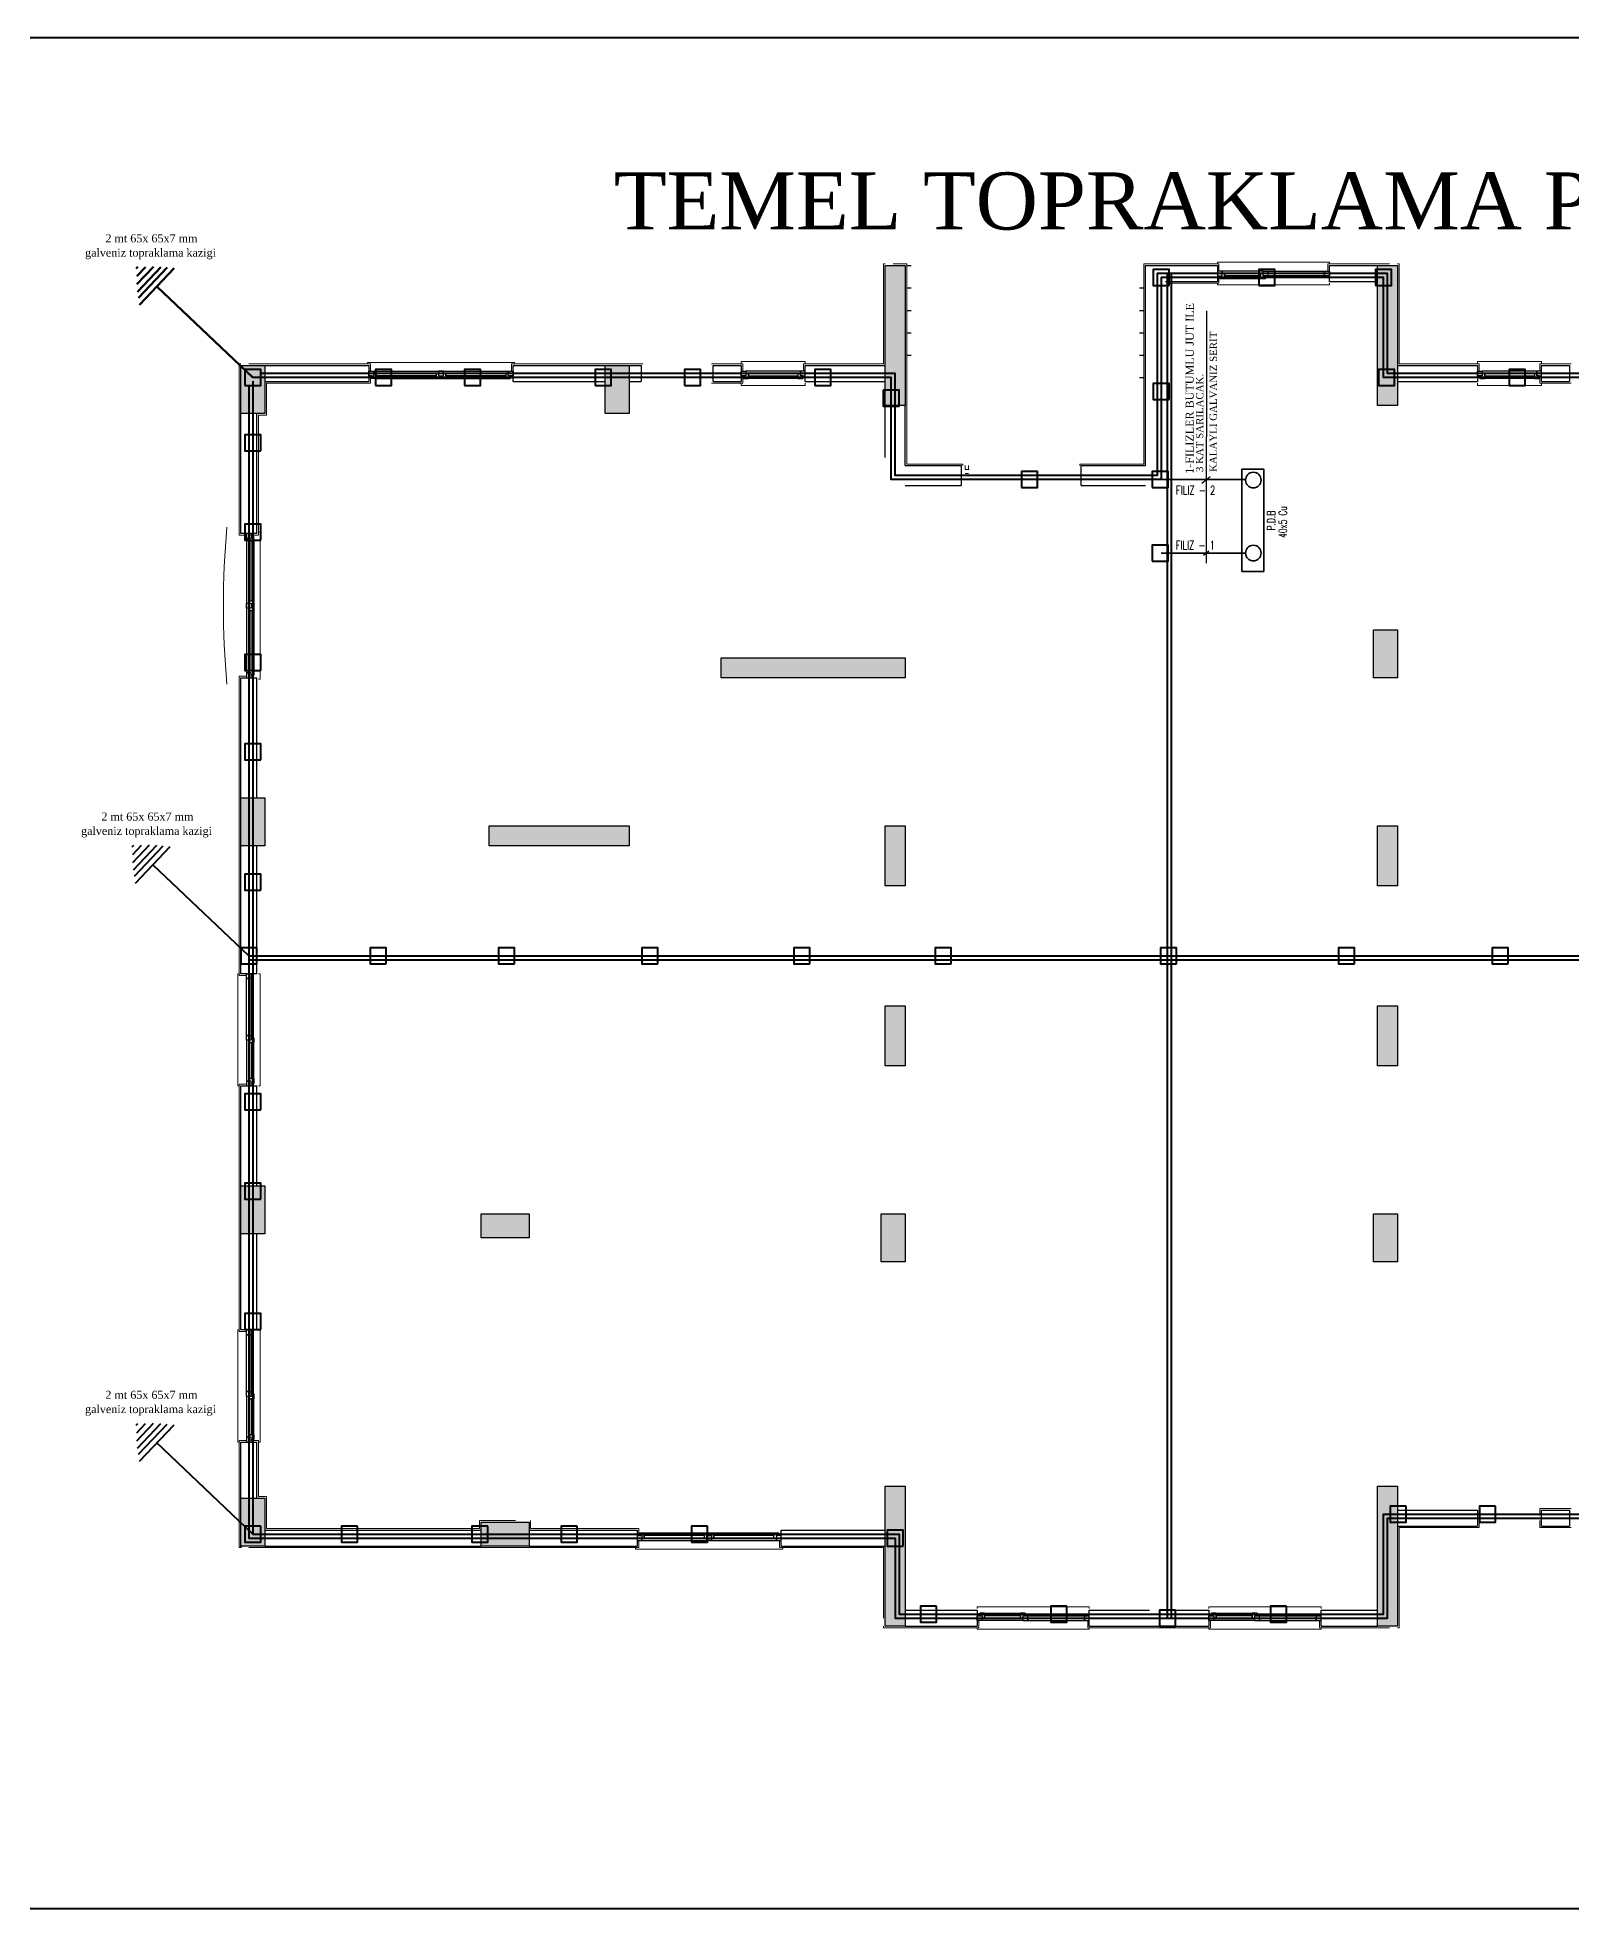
# Model space of a CAD drawing. Header units: metres. Extents: x 134072 to 172200, y 35728 to 38066.
# Drawn here: x 169185 to 171102, y 35728 to 38066 of the extents above; entities that cross this region are included whole.
import ezdxf

# ---------------------------------------------------------------- set-up
doc = ezdxf.new("R2010")
doc.units = ezdxf.units.M
for name, color, linetype in [('ASHADE', 7, 'Continuous'), ('den', 156, 'Continuous'), ('duvaR', 52, 'Continuous'), ('ELEKTIRIK', 3, 'Continuous'), ('kapı', 129, 'Continuous'), ('Kolon', 175, 'Continuous'), ('pencere', 28, 'Continuous')]:
    doc.layers.add(name, color=color, linetype=linetype)
for name, color, linetype, lineweight in [('ELEKTRİK', 102, 'Continuous', 40), ('m_topraklama', 3, 'Continuous', 40), ('sıva', 145, 'Continuous', 5), ('Tarama 13', 221, 'Continuous', 13)]:
    doc.layers.add(name, color=color, linetype=linetype, lineweight=lineweight)
doc.styles.add('muhammet', font='times.ttf', dxfattribs={"height": 10})
doc.styles.add('ROMANS', font='romans.shx')
doc.styles.add('YAZI', font='times.ttf', dxfattribs={"height": 10.5})

msp = doc.modelspace()

# ---------------------------------------------------------------- hatches: boundary and pattern name
at = {"layer": 'Tarama 13'}
h = msp.add_hatch(dxfattribs=at)
h.set_pattern_fill('ANSI33,_O', color=256, scale=2)
h.set_pattern_definition([(45, (144125.977, 22060.8), (-8.980256, 8.980256), []), (45, (144134.957, 22060.8), (-8.980256, 8.980256), [6.35, -3.175])])
h.paths.add_polyline_path([(169469.6, 37656.3), (169439.6, 37656.3), (169439.6, 37596.3), (169469.6, 37596.3)])
h.paths.add_polyline_path([(169924.6, 37656.3), (169894.6, 37656.3), (169894.6, 37596.3), (169924.6, 37596.3)])
h.paths.add_polyline_path([(170269.6, 37781.3), (170244.6, 37781.3), (170244.6, 37606.3), (170269.6, 37606.3)])
h.paths.add_polyline_path([(170884.6, 37781.3), (170859.6, 37781.3), (170859.6, 37606.3), (170884.6, 37606.3)])
h.paths.add_polyline_path([(170884.6, 37326.3), (170854.6, 37326.3), (170854.6, 37266.3), (170884.6, 37266.3)])
h.paths.add_polyline_path([(170884.6, 37081.3), (170859.6, 37081.3), (170859.6, 37006.3), (170884.6, 37006.3)])
h.paths.add_polyline_path([(170269.6, 37081.3), (170244.6, 37081.3), (170244.6, 37006.3), (170269.6, 37006.3)])
h.paths.add_polyline_path([(170269.6, 37291.3), (170039.6, 37291.3), (170039.6, 37266.3), (170269.6, 37266.3)])
h.paths.add_polyline_path([(169924.6, 37081.3), (169749.6, 37081.3), (169749.6, 37056.3), (169924.6, 37056.3)])
h.paths.add_polyline_path([(169469.6, 37116.3), (169439.6, 37116.3), (169439.6, 37056.3), (169469.6, 37056.3)])
h.paths.add_polyline_path([(170269.6, 36856.3), (170244.6, 36856.3), (170244.6, 36781.3), (170269.6, 36781.3)])
h.paths.add_polyline_path([(170269.6, 36596.3), (170239.6, 36596.3), (170239.6, 36536.3), (170269.6, 36536.3)])
h.paths.add_polyline_path([(170269.6, 36256.3), (170244.6, 36256.3), (170244.6, 36081.3), (170269.6, 36081.3)])
h.paths.add_polyline_path([(169799.6, 36211.3), (169739.6, 36211.3), (169739.6, 36181.3), (169799.6, 36181.3)])
h.paths.add_polyline_path([(169469.6, 36241.3), (169439.6, 36241.3), (169439.6, 36181.3), (169469.6, 36181.3)])
h.paths.add_polyline_path([(169469.6, 36631.3), (169439.6, 36631.3), (169439.6, 36571.3), (169469.6, 36571.3)])
h.paths.add_polyline_path([(169799.6, 36596.3), (169739.6, 36596.3), (169739.6, 36566.3), (169799.6, 36566.3)])
h.paths.add_polyline_path([(170884.6, 36596.3), (170854.6, 36596.3), (170854.6, 36536.3), (170884.6, 36536.3)])
h.paths.add_polyline_path([(170884.6, 36256.3), (170859.6, 36256.3), (170859.6, 36081.3), (170884.6, 36081.3)])
h.paths.add_polyline_path([(171264.6, 36111.3), (171204.6, 36111.3), (171204.6, 36081.3), (171264.6, 36081.3)])
h.paths.add_polyline_path([(171234.6, 36596.3), (171204.6, 36596.3), (171204.6, 36536.3), (171234.6, 36536.3)])
h.paths.add_polyline_path([(171364.6, 36806.3), (171189.6, 36806.3), (171189.6, 36781.3), (171364.6, 36781.3)])
h.paths.add_polyline_path([(170884.6, 36856.3), (170859.6, 36856.3), (170859.6, 36781.3), (170884.6, 36781.3)])
h.paths.add_polyline_path([(171754.6, 36111.3), (171694.6, 36111.3), (171694.6, 36081.3), (171754.6, 36081.3)])
h.paths.add_polyline_path([(171854.6, 36596.3), (171729.6, 36596.3), (171729.6, 36571.3), (171854.6, 36571.3)])
h.paths.add_polyline_path([(171854.6, 36961.3), (171824.6, 36961.3), (171824.6, 36901.3), (171854.6, 36901.3)])
h.paths.add_polyline_path([(171854.6, 37291.3), (171729.6, 37291.3), (171729.6, 37266.3), (171854.6, 37266.3)])
h.paths.add_polyline_path([(171234.6, 37326.3), (171204.6, 37326.3), (171204.6, 37266.3), (171234.6, 37266.3)])
h.paths.add_polyline_path([(171364.6, 37081.3), (171189.6, 37081.3), (171189.6, 37056.3), (171364.6, 37056.3)])
h.paths.add_polyline_path([(171754.6, 37781.3), (171694.6, 37781.3), (171694.6, 37751.3), (171754.6, 37751.3)])
h.paths.add_polyline_path([(171264.6, 37781.3), (171204.6, 37781.3), (171204.6, 37751.3), (171264.6, 37751.3)])

# ---------------------------------------------------------------- linework, layer by layer
at = {"color": 3}
for p, q in [((170640.2, 37509.2), (170650.5, 37517.8)), ((170642.4, 37419.2), (170649.1, 37424.8))]:
    msp.add_line(p, q, dxfattribs=at)
at = {"layer": 'den'}
for p, q in [((170271.6, 37781.3), (170277.1, 37781.3)), ((170271.6, 37753.3), (170277.1, 37753.3)), ((170562.1, 37753.3), (170567.6, 37753.3)), ((170271.6, 37725.3), (170277.1, 37725.3)), ((170562.1, 37725.3), (170567.6, 37725.3)), ((170271.6, 37697.3), (170277.1, 37697.3)), ((170562.1, 37697.3), (170567.6, 37697.3)), ((170271.6, 37669.3), (170277.1, 37669.3)), ((170562.1, 37669.3), (170567.6, 37669.3)), ((170562.1, 37641.3), (170567.6, 37641.3))]:
    msp.add_line(p, q, dxfattribs=at)
at = {"layer": 'den', "lineweight": 5}
for points in [[(170659.6, 37783.3), (170659.6, 37785.3), (170799.6, 37785.3), (170799.6, 37783.3)], [(170659.6, 37759.3), (170659.6, 37757.3), (170799.6, 37757.3), (170799.6, 37759.3)], [(169781.6, 37658.3), (169781.6, 37660.3), (169597.6, 37660.3), (169597.6, 37658.3)], [(170064.6, 37658.3), (170064.6, 37661.3), (170144.6, 37661.3), (170144.6, 37658.3)], [(170984.6, 37658.3), (170984.6, 37661.3), (171064.6, 37661.3), (171064.6, 37658.3)], [(170144.6, 37634.3), (170144.6, 37631.3), (170064.6, 37631.3), (170064.6, 37634.3)], [(171064.6, 37634.3), (171064.6, 37631.3), (170984.6, 37631.3), (170984.6, 37634.3)], [(169461.6, 37264.3), (169463.6, 37264.3), (169463.6, 37448.3), (169461.6, 37448.3)], [(169437.6, 36756.3), (169435.6, 36756.3), (169435.6, 36896.3), (169437.6, 36896.3)], [(169461.6, 36756.3), (169463.6, 36756.3), (169463.6, 36896.3), (169461.6, 36896.3)], [(169437.6, 36311.3), (169435.6, 36311.3), (169435.6, 36451.3), (169437.6, 36451.3)], [(169461.6, 36311.3), (169463.6, 36311.3), (169463.6, 36451.3), (169461.6, 36451.3)], [(170116.6, 36179.3), (170116.6, 36177.3), (169932.6, 36177.3), (169932.6, 36179.3)], [(170359.6, 36103.3), (170359.6, 36105.3), (170499.6, 36105.3), (170499.6, 36103.3)], [(170649.1, 36103.3), (170649.1, 36105.3), (170789.1, 36105.3), (170789.1, 36103.3)], [(170359.6, 36079.3), (170359.6, 36077.3), (170499.6, 36077.3), (170499.6, 36079.3)], [(170649.1, 36079.3), (170649.1, 36077.3), (170789.1, 36077.3), (170789.1, 36079.3)]]:
    msp.add_lwpolyline(points, dxfattribs=at)
msp.add_arc((170496.4, 37356.3), 1078.7, 174.7877, 185.2123, dxfattribs=at)
at = {"layer": 'duvaR'}
for p, q in [((170569.6, 37781.3), (170659.6, 37781.3)), ((170569.6, 37531.3), (170569.6, 37781.3)), ((170594.6, 37761.3), (170659.6, 37761.3)), ((170659.6, 37781.3), (170659.6, 37761.3)), ((170799.6, 37781.3), (170859.6, 37781.3)), ((170799.6, 37761.3), (170799.6, 37781.3)), ((170799.6, 37761.3), (170859.6, 37761.3)), ((169469.6, 37656.3), (169599.6, 37656.3)), ((169599.6, 37656.3), (169599.6, 37636.3)), ((169779.6, 37656.3), (169894.6, 37656.3)), ((169779.6, 37636.3), (169779.6, 37656.3)), ((169924.6, 37656.3), (169939.6, 37656.3)), ((169939.6, 37656.3), (169939.6, 37636.3)), ((170029.6, 37636.3), (170029.6, 37656.3)), ((170029.6, 37656.3), (170064.6, 37656.3)), ((170064.6, 37656.3), (170064.6, 37636.3)), ((170144.6, 37656.3), (170244.6, 37656.3)), ((170144.6, 37636.3), (170144.6, 37656.3)), ((170884.6, 37656.3), (170984.6, 37656.3)), ((170984.6, 37656.3), (170984.6, 37636.3)), ((171064.6, 37656.3), (171099.6, 37656.3)), ((171064.6, 37636.3), (171064.6, 37656.3)), ((171099.6, 37656.3), (171099.6, 37636.3)), ((169469.6, 37636.3), (169599.6, 37636.3)), ((169779.6, 37636.3), (169894.6, 37636.3)), ((169924.6, 37636.3), (169939.6, 37636.3)), ((170029.6, 37636.3), (170064.6, 37636.3)), ((170144.6, 37636.3), (170244.6, 37636.3)), ((170884.6, 37636.3), (170984.6, 37636.3)), ((171064.6, 37636.3), (171099.6, 37636.3)), ((169439.6, 37446.3), (169439.6, 37596.3)), ((169459.6, 37446.3), (169459.6, 37596.3)), ((170244.6, 37541.3), (170244.6, 37606.3)), ((170269.6, 37531.3), (170269.6, 37606.3)), ((170269.6, 37531.3), (170339.6, 37531.3)), ((170339.6, 37531.3), (170339.6, 37506.3)), ((170489.6, 37531.3), (170569.6, 37531.3)), ((170489.6, 37506.3), (170489.6, 37531.3)), ((170269.6, 37506.3), (170339.6, 37506.3)), ((170489.6, 37506.3), (170569.6, 37506.3)), ((169459.6, 37446.3), (169439.6, 37446.3)), ((169439.6, 37116.3), (169439.6, 37266.3)), ((169439.6, 37266.3), (169459.6, 37266.3)), ((169459.6, 37116.3), (169459.6, 37266.3)), ((169439.6, 36896.3), (169439.6, 37056.3)), ((169459.6, 36896.3), (169459.6, 37056.3)), ((169459.6, 36896.3), (169439.6, 36896.3)), ((169439.6, 36631.3), (169439.6, 36756.3)), ((169439.6, 36756.3), (169459.6, 36756.3)), ((169459.6, 36631.3), (169459.6, 36756.3)), ((169439.6, 36451.3), (169439.6, 36571.3)), ((169459.6, 36451.3), (169459.6, 36571.3)), ((169459.6, 36451.3), (169439.6, 36451.3)), ((169439.6, 36241.3), (169439.6, 36311.3)), ((169439.6, 36311.3), (169459.6, 36311.3)), ((169459.6, 36241.3), (169459.6, 36311.3)), ((170884.6, 36226.3), (170984.6, 36226.3)), ((170984.6, 36226.3), (170984.6, 36206.3)), ((171064.6, 36226.3), (171099.6, 36226.3)), ((171064.6, 36206.3), (171064.6, 36226.3)), ((171099.6, 36226.3), (171099.6, 36206.3)), ((169469.6, 36201.3), (169739.6, 36201.3)), ((169799.6, 36201.3), (169934.6, 36201.3)), ((169934.6, 36201.3), (169934.6, 36181.3)), ((170114.6, 36201.3), (170244.6, 36201.3)), ((170114.6, 36181.3), (170114.6, 36201.3)), ((170884.6, 36206.3), (170984.6, 36206.3)), ((171064.6, 36206.3), (171099.6, 36206.3)), ((169469.6, 36181.3), (169739.6, 36181.3)), ((169799.6, 36181.3), (169934.6, 36181.3)), ((170114.6, 36181.3), (170244.6, 36181.3)), ((170269.6, 36101.3), (170359.6, 36101.3)), ((170359.6, 36101.3), (170359.6, 36081.3)), ((170499.6, 36101.3), (170574.6, 36101.3)), ((170499.6, 36081.3), (170499.6, 36101.3)), ((170589.6, 36101.3), (170649.1, 36101.3)), ((170649.1, 36101.3), (170649.1, 36081.3)), ((170789.1, 36101.3), (170859.6, 36101.3)), ((170789.1, 36081.3), (170789.1, 36101.3)), ((170269.6, 36081.3), (170359.6, 36081.3)), ((170499.6, 36081.3), (170589.6, 36081.3)), ((170589.6, 36081.3), (170649.1, 36081.3)), ((170789.1, 36081.3), (170859.6, 36081.3))]:
    msp.add_line(p, q, dxfattribs=at)
at = {"layer": 'ELEKTIRIK', "color": 7}
msp.add_line((170646, 37409.4), (170646.6, 37724.5), dxfattribs=at)
at = {"layer": 'ELEKTIRIK', "lineweight": 35}
for p, q in [((170690.2, 37399.2), (170690.2, 37526.8)), ((170690.2, 37526.8), (170717.6, 37526.8)), ((170717.6, 37526.8), (170717.6, 37399.2)), ((170589.2, 37513.8), (170694.9, 37513.8)), ((170694.8, 37422), (170589.2, 37422)), ((170690.2, 37399.1), (170717.6, 37399.1))]:
    msp.add_line(p, q, dxfattribs=at)
for centre in [(170704.5, 37513.2), (170704.5, 37422)]:
    msp.add_circle(centre, 9.77, dxfattribs=at)
at = {"layer": 'ELEKTRİK'}
for p, q in [((135359.3, 38066.3, 127785.9), (172199.8, 38066.3, 127785.9)), ((134072.3, 35728.3, 127785.9), (172199.8, 35728.3, 127785.9))]:
    msp.add_line(p, q, dxfattribs=at)
at = {"layer": 'kapı', "lineweight": 5}
for p, q in [((170344.6, 37526.3), (170344.6, 37531.3)), ((170349.6, 37526.3), (170344.6, 37526.3)), ((170348.6, 37526.3), (170348.6, 37531.3)), ((170348.6, 37521.3), (170344.6, 37521.3)), ((170347.6, 37519.4), (170345.6, 37519.4))]:
    msp.add_line(p, q, dxfattribs=at)
at = {"layer": 'Kolon'}
for p, q in [((170244.6, 37606.3), (170244.6, 37781.3)), ((170244.6, 37781.3), (170269.6, 37781.3)), ((170269.6, 37781.3), (170269.6, 37606.3)), ((170859.6, 37606.3), (170859.6, 37781.3)), ((170859.6, 37781.3), (170884.6, 37781.3)), ((170884.6, 37781.3), (170884.6, 37606.3)), ((169439.6, 37656.3), (169469.6, 37656.3)), ((169439.6, 37596.3), (169439.6, 37656.3)), ((169469.6, 37656.3), (169469.6, 37596.3)), ((169894.6, 37596.3), (169894.6, 37656.3)), ((169894.6, 37656.3), (169924.6, 37656.3)), ((169924.6, 37656.3), (169924.6, 37596.3)), ((169469.6, 37596.3), (169439.6, 37596.3)), ((169924.6, 37596.3), (169894.6, 37596.3)), ((170269.6, 37606.3), (170244.6, 37606.3)), ((170884.6, 37606.3), (170859.6, 37606.3)), ((170854.6, 37266.3), (170854.6, 37326.3)), ((170854.6, 37326.3), (170884.6, 37326.3)), ((170884.6, 37326.3), (170884.6, 37266.3)), ((170039.6, 37266.3), (170039.6, 37291.3)), ((170039.6, 37291.3), (170269.6, 37291.3)), ((170269.6, 37291.3), (170269.6, 37266.3)), ((170269.6, 37266.3), (170039.6, 37266.3)), ((170884.6, 37266.3), (170854.6, 37266.3)), ((169439.6, 37116.3), (169469.6, 37116.3)), ((169439.6, 37056.3), (169439.6, 37116.3)), ((169469.6, 37116.3), (169469.6, 37056.3)), ((169749.6, 37056.3), (169749.6, 37081.3)), ((169749.6, 37081.3), (169924.6, 37081.3)), ((169924.6, 37081.3), (169924.6, 37056.3)), ((170244.6, 37006.3), (170244.6, 37081.3)), ((170244.6, 37081.3), (170269.6, 37081.3)), ((170269.6, 37081.3), (170269.6, 37006.3)), ((170859.6, 37006.3), (170859.6, 37081.3)), ((170859.6, 37081.3), (170884.6, 37081.3)), ((170884.6, 37081.3), (170884.6, 37006.3)), ((169469.6, 37056.3), (169439.6, 37056.3)), ((169924.6, 37056.3), (169749.6, 37056.3)), ((170269.6, 37006.3), (170244.6, 37006.3)), ((170884.6, 37006.3), (170859.6, 37006.3)), ((170244.6, 36781.3), (170244.6, 36856.3)), ((170244.6, 36856.3), (170269.6, 36856.3)), ((170269.6, 36856.3), (170269.6, 36781.3)), ((170859.6, 36781.3), (170859.6, 36856.3)), ((170859.6, 36856.3), (170884.6, 36856.3)), ((170884.6, 36856.3), (170884.6, 36781.3)), ((170269.6, 36781.3), (170244.6, 36781.3)), ((170884.6, 36781.3), (170859.6, 36781.3)), ((169439.6, 36631.3), (169469.6, 36631.3)), ((169439.6, 36571.3), (169439.6, 36631.3)), ((169469.6, 36631.3), (169469.6, 36571.3)), ((169739.6, 36566.3), (169739.6, 36596.3)), ((169739.6, 36596.3), (169799.6, 36596.3)), ((169799.6, 36596.3), (169799.6, 36566.3)), ((170239.6, 36536.3), (170239.6, 36596.3)), ((170239.6, 36596.3), (170269.6, 36596.3)), ((170269.6, 36596.3), (170269.6, 36536.3)), ((170854.6, 36536.3), (170854.6, 36596.3)), ((170854.6, 36596.3), (170884.6, 36596.3)), ((170884.6, 36596.3), (170884.6, 36536.3)), ((169469.6, 36571.3), (169439.6, 36571.3)), ((169799.6, 36566.3), (169739.6, 36566.3)), ((170269.6, 36536.3), (170239.6, 36536.3)), ((170884.6, 36536.3), (170854.6, 36536.3)), ((169439.6, 36181.3), (169439.6, 36241.3)), ((169439.6, 36241.3), (169469.6, 36241.3)), ((169469.6, 36241.3), (169469.6, 36181.3)), ((170244.6, 36081.3), (170244.6, 36256.3)), ((170244.6, 36256.3), (170269.6, 36256.3)), ((170269.6, 36256.3), (170269.6, 36081.3)), ((170859.6, 36081.3), (170859.6, 36256.3)), ((170859.6, 36256.3), (170884.6, 36256.3)), ((170884.6, 36256.3), (170884.6, 36081.3)), ((169739.6, 36181.3), (169739.6, 36211.3)), ((169739.6, 36211.3), (169799.6, 36211.3)), ((169799.6, 36211.3), (169799.6, 36181.3)), ((169469.6, 36181.3), (169439.6, 36181.3)), ((169799.6, 36181.3), (169739.6, 36181.3)), ((170269.6, 36081.3), (170244.6, 36081.3)), ((170884.6, 36081.3), (170859.6, 36081.3))]:
    msp.add_line(p, q, dxfattribs=at)
at = {"layer": 'm_topraklama', "lineweight": 140}
for p, q in [((169308.8, 37777.4), (169310.8, 37779.5)), ((169309.4, 37767.9), (169320.4, 37779.4)), ((169309.6, 37757.9), (169330.4, 37779.8)), ((169310.5, 37748.6), (169339.6, 37779.4)), ((169311.5, 37741), (169347.4, 37778.8)), ((169312.9, 37732.2), (169356.1, 37777.9)), ((169454.6, 37641.3), (169334.5, 37755.1))]:
    msp.add_line(p, q, dxfattribs=at)
at = {"layer": 'm_topraklama'}
for p, q in [((169303.8, 37054.9), (169305.8, 37057)), ((169304.6, 37035.4), (169325.4, 37057.3)), ((169304.4, 37045.4), (169315.4, 37056.9)), ((169305.5, 37026.1), (169334.6, 37056.9)), ((169306.5, 37018.5), (169342.4, 37056.3)), ((169307.9, 37009.7), (169351.1, 37055.4)), ((169449.6, 36918.8), (169329.5, 37032.6)), ((169449.6, 36918.8), (171844.6, 36918.8)), ((169449.6, 36913.8), (171844.6, 36913.8)), ((169308.8, 36332.4), (169310.8, 36334.5)), ((169309.4, 36322.9), (169320.4, 36334.4)), ((169309.6, 36312.9), (169330.4, 36334.8)), ((169310.5, 36303.6), (169339.6, 36334.4)), ((169311.5, 36296), (169347.4, 36333.8)), ((169312.9, 36287.2), (169356.1, 36332.9)), ((169454.6, 36196.3), (169334.5, 36310.1))]:
    msp.add_line(p, q, dxfattribs=at)
for points in [[(169449.6, 37614.2), (169449.6, 36191.3), (170257.1, 36191.3), (170257.1, 36091.3), (170872.1, 36091.3), (170872.1, 36216.3), (171214, 36216.3), (171214, 36091.3), (171744.6, 36091.3), (171744.6, 36583.8), (171844.6, 36583.8), (171844.6, 37278.8), (171744.6, 37278.8), (171744.6, 37771.3), (171211, 37771.3), (171211, 37646.3), (170872.1, 37646.3), (170872.1, 37771.3), (170584.2, 37771.3), (170584.2, 37518.8), (170257.1, 37518.8), (170257.1, 37646.3), (169464, 37646.3)], [(169454.6, 37636.9), (169454.6, 37614.2), (169454.6, 36196.3), (170262.1, 36196.3), (170262.1, 36096.3), (170867.1, 36096.3), (170867.1, 36221.3), (171219, 36221.3), (171219, 36096.3), (171739.6, 36096.3), (171739.6, 36588.8), (171839.6, 36588.8), (171839.6, 37273.8), (171739.6, 37273.8), (171739.6, 37766.3), (171216, 37766.3), (171216, 37641.3), (170867.1, 37641.3), (170867.1, 37766.3), (170589.2, 37766.3), (170589.2, 37513.8), (170252.1, 37513.8), (170252.1, 37641.3), (169454.6, 37641.3)], [(170597.1, 36091.3), (170597.1, 37771.3)], [(170602.1, 36091.3), (170602.1, 37771.3)], [(169449.6, 37631.9), (169449.6, 37614.2)], [(169439.6, 36181.3), (169439.6, 36179.3)]]:
    msp.add_lwpolyline(points, dxfattribs=at)
for points in [[(170599.2, 37756.3), (170599.2, 37776.3), (170579.2, 37776.3), (170579.2, 37756.3)], [(170711.5, 37756.3), (170731.5, 37756.3), (170731.5, 37776.3), (170711.5, 37776.3)], [(170857.1, 37756.3), (170877.1, 37756.3), (170877.1, 37776.3), (170857.1, 37776.3)], [(169444.6, 37631.3), (169464.6, 37631.3), (169464.6, 37651.3), (169444.6, 37651.3)], [(169607.6, 37631.3), (169627.6, 37631.3), (169627.6, 37651.3), (169607.6, 37651.3)], [(169719.1, 37631.3), (169739.1, 37631.3), (169739.1, 37651.3), (169719.1, 37651.3)], [(169882.1, 37631.3), (169902.1, 37631.3), (169902.1, 37651.3), (169882.1, 37651.3)], [(169993.6, 37631.3), (170013.6, 37631.3), (170013.6, 37651.3), (169993.6, 37651.3)], [(170156.6, 37631.3), (170176.6, 37631.3), (170176.6, 37651.3), (170156.6, 37651.3)], [(170861, 37631.3), (170881, 37631.3), (170881, 37651.3), (170861, 37651.3)], [(171024, 37631.3), (171044, 37631.3), (171044, 37651.3), (171024, 37651.3)], [(170242.1, 37625.4), (170242.1, 37605.4), (170262.1, 37605.4), (170262.1, 37625.4)], [(170599.2, 37614.1), (170599.2, 37634.1), (170579.2, 37634.1), (170579.2, 37614.1)], [(169464.6, 37549.7), (169464.6, 37569.7), (169444.6, 37569.7), (169444.6, 37549.7)], [(170415, 37503.8), (170435, 37503.8), (170435, 37523.8), (170415, 37523.8)], [(170578, 37503.8), (170598, 37503.8), (170598, 37523.8), (170578, 37523.8)], [(169464.6, 37438.2), (169464.6, 37458.2), (169444.6, 37458.2), (169444.6, 37438.2)], [(170578, 37411.8), (170598, 37411.8), (170598, 37431.8), (170578, 37431.8)], [(169464.6, 37275.2), (169464.6, 37295.2), (169444.6, 37295.2), (169444.6, 37275.2)], [(169464.6, 37163.7), (169464.6, 37183.7), (169444.6, 37183.7), (169444.6, 37163.7)], [(169464.6, 37000.7), (169464.6, 37020.7), (169444.6, 37020.7), (169444.6, 37000.7)], [(169459.6, 36908.8), (169459.6, 36928.8), (169439.6, 36928.8), (169439.6, 36908.8)], [(169621.2, 36908.8), (169621.2, 36928.8), (169601.2, 36928.8), (169601.2, 36908.8)], [(169781.4, 36908.8), (169781.4, 36928.8), (169761.4, 36928.8), (169761.4, 36908.8)], [(169960.5, 36908.8), (169960.5, 36928.8), (169940.5, 36928.8), (169940.5, 36908.8)], [(170150.6, 36908.8), (170150.6, 36928.8), (170130.6, 36928.8), (170130.6, 36908.8)], [(170327, 36908.8), (170327, 36928.8), (170307, 36928.8), (170307, 36908.8)], [(170608.5, 36908.8), (170608.5, 36928.8), (170588.5, 36928.8), (170588.5, 36908.8)], [(170830.8, 36908.8), (170830.8, 36928.8), (170810.8, 36928.8), (170810.8, 36908.8)], [(171023, 36908.8), (171023, 36928.8), (171003, 36928.8), (171003, 36908.8)], [(169464.6, 36726.2), (169464.6, 36746.2), (169444.6, 36746.2), (169444.6, 36726.2)], [(169464.6, 36614.7), (169464.6, 36634.7), (169444.6, 36634.7), (169444.6, 36614.7)], [(169464.6, 36451.7), (169464.6, 36471.7), (169444.6, 36471.7), (169444.6, 36451.7)], [(170895.5, 36231.3), (170875.5, 36231.3), (170875.5, 36211.3), (170895.5, 36211.3)], [(171007, 36231.3), (170987, 36231.3), (170987, 36211.3), (171007, 36211.3)], [(169464.6, 36206.3), (169444.6, 36206.3), (169444.6, 36186.3), (169464.6, 36186.3)], [(169585.2, 36206.3), (169565.2, 36206.3), (169565.2, 36186.3), (169585.2, 36186.3)], [(169748.1, 36206.3), (169728.1, 36206.3), (169728.1, 36186.3), (169748.1, 36186.3)], [(169859.6, 36206.3), (169839.6, 36206.3), (169839.6, 36186.3), (169859.6, 36186.3)], [(170022.6, 36206.3), (170002.6, 36206.3), (170002.6, 36186.3), (170022.6, 36186.3)], [(170267.1, 36181.3), (170267.1, 36201.3), (170247.1, 36201.3), (170247.1, 36181.3)], [(170308.6, 36106.3), (170288.6, 36106.3), (170288.6, 36086.3), (170308.6, 36086.3)], [(170471.6, 36106.3), (170451.6, 36106.3), (170451.6, 36086.3), (170471.6, 36086.3)], [(170607.1, 36101.3), (170587.1, 36101.3), (170587.1, 36081.3), (170607.1, 36081.3)], [(170746.1, 36106.3), (170726.1, 36106.3), (170726.1, 36086.3), (170746.1, 36086.3)]]:
    msp.add_lwpolyline(points, close=True, dxfattribs=at)
at = {"layer": 'pencere'}
for points in [[(170716.6, 37768.3), (170716.6, 37774.3), (170799.6, 37774.3), (170799.6, 37768.3), (170793.6, 37768.3), (170793.6, 37774.3), (170793.6, 37771.3), (170722.6, 37771.3), (170722.6, 37774.3), (170722.6, 37768.3), (170716.6, 37768.3), (170799.6, 37768.3), (170719.6, 37768.3), (170719.6, 37765.3), (170713.6, 37765.3), (170713.6, 37771.3), (170716.6, 37771.3), (170716.6, 37774.3), (170659.6, 37774.3), (170659.6, 37768.3), (170665.6, 37768.3), (170665.6, 37774.3), (170665.6, 37771.3), (170716.6, 37771.3), (170713.6, 37771.3), (170713.6, 37768.3), (170668.6, 37768.3), (170668.6, 37771.3), (170668.6, 37765.3), (170662.6, 37765.3), (170662.6, 37768.3), (170662.6, 37765.3), (170719.6, 37765.3), (170719.6, 37768.3)], [(169599.6, 37643.3), (169599.6, 37649.3), (169779.6, 37649.3), (169779.6, 37643.3), (169776.6, 37643.3), (169776.6, 37640.3), (169602.6, 37640.3), (169602.6, 37643.3), (169599.6, 37643.3), (169605.6, 37643.3), (169605.6, 37649.3), (169605.6, 37646.3), (169686.6, 37646.3), (169686.6, 37643.3), (169692.6, 37643.3), (169692.6, 37649.3), (169686.6, 37649.3), (169686.6, 37646.3), (169683.6, 37646.3), (169683.6, 37640.3), (169683.6, 37643.3), (169608.6, 37643.3), (169608.6, 37640.3), (169608.6, 37646.3), (169608.6, 37640.3), (169776.6, 37640.3), (169776.6, 37643.3), (169773.6, 37643.3), (169773.6, 37649.3), (169773.6, 37646.3), (169770.6, 37646.3), (169770.6, 37640.3), (169770.6, 37643.3), (169695.6, 37643.3), (169695.6, 37640.3), (169689.6, 37640.3), (169689.6, 37643.3), (169692.6, 37643.3), (169692.6, 37646.3), (169695.6, 37646.3), (169695.6, 37643.3), (169695.6, 37646.3), (169773.6, 37646.3)], [(170064.6, 37643.3), (170064.6, 37649.3), (170070.6, 37649.3), (170070.6, 37643.3), (170064.6, 37643.3), (170067.6, 37643.3), (170067.6, 37640.3), (170073.6, 37640.3), (170073.6, 37646.3), (170070.6, 37646.3), (170138.6, 37646.3), (170138.6, 37643.3), (170144.6, 37643.3), (170144.6, 37649.3), (170138.6, 37649.3), (170138.6, 37646.3), (170135.6, 37646.3), (170135.6, 37640.3), (170141.6, 37640.3), (170141.6, 37643.3), (170138.6, 37643.3), (170138.6, 37649.3), (170070.6, 37649.3), (170070.6, 37646.3), (170073.6, 37646.3), (170073.6, 37643.3), (170135.6, 37643.3), (170135.6, 37640.3), (170067.6, 37640.3)], [(170984.6, 37643.3), (170984.6, 37649.3), (170990.6, 37649.3), (170990.6, 37643.3), (170984.6, 37643.3), (170987.6, 37643.3), (170987.6, 37640.3), (170993.6, 37640.3), (170993.6, 37646.3), (170990.6, 37646.3), (171058.6, 37646.3), (171058.6, 37643.3), (171064.6, 37643.3), (171064.6, 37649.3), (171058.6, 37649.3), (171058.6, 37646.3), (171055.6, 37646.3), (171055.6, 37640.3), (171061.6, 37640.3), (171061.6, 37643.3), (171058.6, 37643.3), (171058.6, 37649.3), (170990.6, 37649.3), (170990.6, 37646.3), (170993.6, 37646.3), (170993.6, 37643.3), (171055.6, 37643.3), (171055.6, 37640.3), (170987.6, 37640.3)], [(169452.6, 37446.3), (169446.6, 37446.3), (169446.6, 37266.3), (169452.6, 37266.3), (169452.6, 37269.3), (169455.6, 37269.3), (169455.6, 37443.3), (169452.6, 37443.3), (169452.6, 37446.3), (169452.6, 37440.3), (169446.6, 37440.3), (169449.6, 37440.3), (169449.6, 37359.3), (169452.6, 37359.3), (169452.6, 37353.3), (169446.6, 37353.3), (169446.6, 37359.3), (169449.6, 37359.3), (169449.6, 37362.3), (169455.6, 37362.3), (169452.6, 37362.3), (169452.6, 37437.3), (169455.6, 37437.3), (169449.6, 37437.3), (169455.6, 37437.3), (169455.6, 37269.3), (169452.6, 37269.3), (169452.6, 37272.3), (169446.6, 37272.3), (169449.6, 37272.3), (169449.6, 37275.3), (169455.6, 37275.3), (169452.6, 37275.3), (169452.6, 37350.3), (169455.6, 37350.3), (169455.6, 37356.3), (169452.6, 37356.3), (169452.6, 37353.3), (169449.6, 37353.3), (169449.6, 37350.3), (169452.6, 37350.3), (169449.6, 37350.3), (169449.6, 37272.3)], [(169452.6, 36813.3), (169446.6, 36813.3), (169446.6, 36896.3), (169452.6, 36896.3), (169452.6, 36890.3), (169446.6, 36890.3), (169449.6, 36890.3), (169449.6, 36819.3), (169446.6, 36819.3), (169452.6, 36819.3), (169452.6, 36813.3), (169452.6, 36896.3), (169452.6, 36816.3), (169455.6, 36816.3), (169455.6, 36810.3), (169449.6, 36810.3), (169449.6, 36813.3), (169446.6, 36813.3), (169446.6, 36756.3), (169452.6, 36756.3), (169452.6, 36762.3), (169446.6, 36762.3), (169449.6, 36762.3), (169449.6, 36813.3), (169449.6, 36810.3), (169452.6, 36810.3), (169452.6, 36765.3), (169449.6, 36765.3), (169455.6, 36765.3), (169455.6, 36759.3), (169452.6, 36759.3), (169455.6, 36759.3), (169455.6, 36816.3), (169452.6, 36816.3)], [(169452.6, 36368.3), (169446.6, 36368.3), (169446.6, 36451.3), (169452.6, 36451.3), (169452.6, 36445.3), (169446.6, 36445.3), (169449.6, 36445.3), (169449.6, 36374.3), (169446.6, 36374.3), (169452.6, 36374.3), (169452.6, 36368.3), (169452.6, 36451.3), (169452.6, 36371.3), (169455.6, 36371.3), (169455.6, 36365.3), (169449.6, 36365.3), (169449.6, 36368.3), (169446.6, 36368.3), (169446.6, 36311.3), (169452.6, 36311.3), (169452.6, 36317.3), (169446.6, 36317.3), (169449.6, 36317.3), (169449.6, 36368.3), (169449.6, 36365.3), (169452.6, 36365.3), (169452.6, 36320.3), (169449.6, 36320.3), (169455.6, 36320.3), (169455.6, 36314.3), (169452.6, 36314.3), (169455.6, 36314.3), (169455.6, 36371.3), (169452.6, 36371.3)], [(169934.6, 36194.3), (169934.6, 36188.3), (170114.6, 36188.3), (170114.6, 36194.3), (170111.6, 36194.3), (170111.6, 36197.3), (169937.6, 36197.3), (169937.6, 36194.3), (169934.6, 36194.3), (169940.6, 36194.3), (169940.6, 36188.3), (169940.6, 36191.3), (170021.6, 36191.3), (170021.6, 36194.3), (170027.6, 36194.3), (170027.6, 36188.3), (170021.6, 36188.3), (170021.6, 36191.3), (170018.6, 36191.3), (170018.6, 36197.3), (170018.6, 36194.3), (169943.6, 36194.3), (169943.6, 36197.3), (169943.6, 36191.3), (169943.6, 36197.3), (170111.6, 36197.3), (170111.6, 36194.3), (170108.6, 36194.3), (170108.6, 36188.3), (170108.6, 36191.3), (170105.6, 36191.3), (170105.6, 36197.3), (170105.6, 36194.3), (170030.6, 36194.3), (170030.6, 36197.3), (170024.6, 36197.3), (170024.6, 36194.3), (170027.6, 36194.3), (170027.6, 36191.3), (170030.6, 36191.3), (170030.6, 36194.3), (170030.6, 36191.3), (170108.6, 36191.3)], [(170416.6, 36094.3), (170416.6, 36088.3), (170499.6, 36088.3), (170499.6, 36094.3), (170493.6, 36094.3), (170493.6, 36088.3), (170493.6, 36091.3), (170422.6, 36091.3), (170422.6, 36088.3), (170422.6, 36094.3), (170416.6, 36094.3), (170499.6, 36094.3), (170419.6, 36094.3), (170419.6, 36097.3), (170413.6, 36097.3), (170413.6, 36091.3), (170416.6, 36091.3), (170416.6, 36088.3), (170359.6, 36088.3), (170359.6, 36094.3), (170365.6, 36094.3), (170365.6, 36088.3), (170365.6, 36091.3), (170416.6, 36091.3), (170413.6, 36091.3), (170413.6, 36094.3), (170368.6, 36094.3), (170368.6, 36091.3), (170368.6, 36097.3), (170362.6, 36097.3), (170362.6, 36094.3), (170362.6, 36097.3), (170419.6, 36097.3), (170419.6, 36094.3)], [(170706.1, 36094.3), (170706.1, 36088.3), (170789.1, 36088.3), (170789.1, 36094.3), (170783.1, 36094.3), (170783.1, 36088.3), (170783.1, 36091.3), (170712.1, 36091.3), (170712.1, 36088.3), (170712.1, 36094.3), (170706.1, 36094.3), (170789.1, 36094.3), (170709.1, 36094.3), (170709.1, 36097.3), (170703.1, 36097.3), (170703.1, 36091.3), (170706.1, 36091.3), (170706.1, 36088.3), (170649.1, 36088.3), (170649.1, 36094.3), (170655.1, 36094.3), (170655.1, 36088.3), (170655.1, 36091.3), (170706.1, 36091.3), (170703.1, 36091.3), (170703.1, 36094.3), (170658.1, 36094.3), (170658.1, 36091.3), (170658.1, 36097.3), (170652.1, 36097.3), (170652.1, 36094.3), (170652.1, 36097.3), (170709.1, 36097.3), (170709.1, 36094.3)]]:
    msp.add_lwpolyline(points, dxfattribs=at)
at = {"layer": 'sıva'}
for p, q in [((170661.6, 37759.3), (170596.6, 37759.3)), ((170596.6, 37759.3), (170596.6, 37531.3)), ((170661.6, 37768.3), (170661.6, 37759.3)), ((169452.6, 36313.3), (169461.6, 36313.3)), ((169461.6, 36313.3), (169461.6, 36243.3)), ((169461.6, 36243.3), (169471.6, 36243.3)), ((169471.6, 36243.3), (169471.6, 36203.3)), ((169471.6, 36203.3), (169737.6, 36203.3)), ((169737.6, 36203.3), (169737.6, 36213.3)), ((169737.6, 36213.3), (169782.6, 36213.3)), ((169801.6, 36213.3), (169801.6, 36203.3)), ((169801.6, 36203.3), (169936.6, 36203.3)), ((169936.6, 36203.3), (169936.6, 36194.3))]:
    msp.add_line(p, q, dxfattribs=at)
for points in [[(170142.6, 37649.3), (170142.6, 37658.3), (170242.6, 37658.3), (170242.6, 37783.3), (170244.6, 37783.3)], [(170254.6, 37783.3), (170271.6, 37783.3), (170271.6, 37606.3), (170271.6, 37533.3), (170341.6, 37533.3), (170341.6, 37531.3)], [(170487.6, 37531.3), (170487.6, 37533.3), (170567.6, 37533.3), (170567.6, 37783.3), (170661.6, 37783.3), (170661.6, 37774.3)], [(170797.6, 37774.3), (170797.6, 37783.3), (170859.6, 37783.3), (170874.6, 37783.3)], [(170884.6, 37783.3), (170886.6, 37783.3), (170886.6, 37658.3), (170986.6, 37658.3), (170986.6, 37649.3)], [(169446.6, 37444.3), (169437.6, 37444.3), (169437.6, 37596.3), (169437.6, 37658.3), (169439.6, 37658.3)], [(169449.6, 37658.3), (169469.6, 37658.3), (169601.6, 37658.3), (169601.6, 37649.3)], [(169601.6, 37643.3), (169601.6, 37634.3), (169471.6, 37634.3), (169471.6, 37594.3), (169461.6, 37594.3), (169461.6, 37444.3), (169452.6, 37444.3)], [(169777.6, 37649.3), (169777.6, 37658.3), (169894.6, 37658.3), (169924.6, 37658.3), (169941.6, 37658.3)], [(170027.6, 37658.3), (170027.6, 37658.3), (170066.6, 37658.3), (170066.6, 37649.3)], [(170066.6, 37643.3), (170066.6, 37634.3), (170027.6, 37634.3)], [(171062.6, 37649.3), (171062.6, 37658.3), (171101.6, 37658.3)], [(171101.6, 37634.3), (171101.6, 37634.3), (171062.6, 37634.3), (171062.6, 37643.3)], [(169446.6, 36894.3), (169437.6, 36894.3), (169437.6, 37056.3), (169437.6, 37116.3), (169437.6, 37268.3), (169446.6, 37268.3)], [(169446.6, 36449.3), (169437.6, 36449.3), (169437.6, 36571.3), (169437.6, 36631.3), (169437.6, 36758.3), (169446.6, 36758.3)], [(169439.6, 36179.3), (169437.6, 36179.3), (169437.6, 36241.3), (169437.6, 36313.3), (169446.6, 36313.3)], [(171062.6, 36219.3), (171062.6, 36228.3), (171101.6, 36228.3)], [(170986.6, 36213.3), (170986.6, 36204.3), (170886.6, 36204.3), (170886.6, 36079.3), (170884.6, 36079.3)], [(171101.6, 36204.3), (171101.6, 36204.3), (171062.6, 36204.3), (171062.6, 36213.3)], [(169936.6, 36188.3), (169936.6, 36179.3), (169799.6, 36179.3), (169739.6, 36179.3), (169469.6, 36179.3), (169449.6, 36179.3)], [(170242.6, 36091.3), (170242.6, 36179.3), (170112.6, 36179.3), (170112.6, 36188.3)], [(170361.6, 36088.3), (170361.6, 36079.3), (170271.6, 36079.3), (170242.6, 36079.3), (170242.6, 36081.3)], [(170651.1, 36088.3), (170651.1, 36079.3), (170589.6, 36079.3), (170497.6, 36079.3), (170497.6, 36088.3)], [(170874.6, 36079.3), (170859.6, 36079.3), (170787.1, 36079.3), (170787.1, 36088.3)]]:
    msp.add_lwpolyline(points, dxfattribs=at)

# ---------------------------------------------------------------- texts
at = {"color": 0, "lineweight": 140, "style": 'YAZI'}
for s, p in [('2 mt 65x 65x7 mm', (169270.3, 37810.3)), ('galveniz topraklama kazigi', (169244.9, 37792.4))]:
    msp.add_text(s, height=10, dxfattribs=at).set_placement(p)
at = {"color": 2, "style": 'ROMANS', "width": 0.7}
for s, p in [('FILIZ - 2', (170607.8, 37495)), ('FILIZ - 1', (170607.4, 37426.3))]:
    msp.add_text(s, height=11, dxfattribs=at).set_placement(p)
for s, p in [('40x5 Cu ', (170746.3, 37440.8)), ('P.D.B', (170731.7, 37450.1))]:
    msp.add_text(s, height=10, rotation=90, dxfattribs=at).set_placement(p)
at = {"color": 0, "style": 'YAZI'}
for s, p in [('galveniz topraklama kazigi', (169239.9, 37069.9)), ('2 mt 65x 65x7 mm', (169265.3, 37087.8)), ('galveniz topraklama kazigi', (169244.9, 36347.4)), ('2 mt 65x 65x7 mm', (169270.3, 36365.3))]:
    msp.add_text(s, height=10, dxfattribs=at).set_placement(p)
at = {"insert": (169905.6, 37897.7), "char_height": 71.364, "attachment_point": 1, "style": 'muhammet'}
msp.add_mtext_dynamic_manual_height_columns('TEMEL TOPRAKLAMA PLANI', width=3822.493, gutter_width=50, heights=[0], dxfattribs=at)
at = {"layer": 'ASHADE', "style": 'YAZI'}
for s, p in [('KALAYLI GALVANIZ SERIT', (170658.8, 37523.5)), ('3 KAT SARILACAK.', (170641.8, 37523.2))]:
    msp.add_text(s, height=9, rotation=89.8953, dxfattribs=at).set_placement(p)
at = {"layer": 'ELEKTIRIK', "color": 7, "style": 'YAZI'}
msp.add_text('1-FILIZLER BUTUMLU JUT ILE', height=10, rotation=89.8953, dxfattribs=at).set_placement((170629.8, 37521))

doc.saveas('drawing.dxf')
